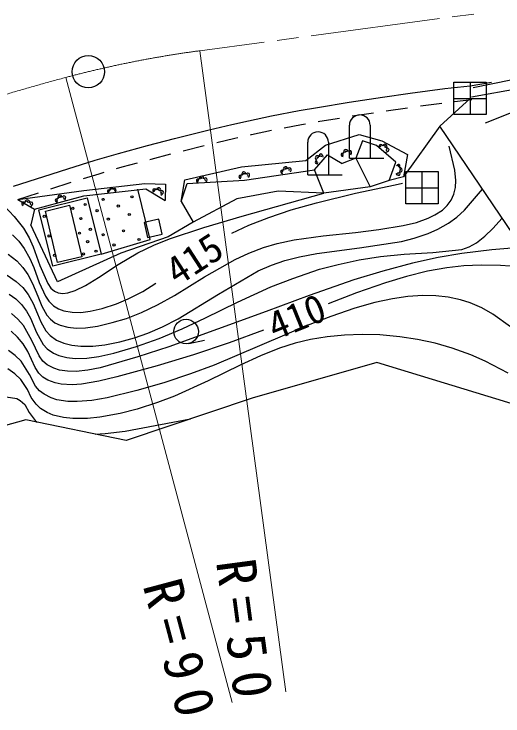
# Model space of a CAD drawing. Units: millimetres, scale not verified. Extents: x 40000 to 680000, y 20000 to 380000.
# Drawn here: x 261216 to 283893, y 287211 to 319767 of the extents above; entities that cross this region are included whole.
import ezdxf
from ezdxf.enums import TextEntityAlignment as Align

# ---------------------------------------------------------------- set-up
doc = ezdxf.new("R2010")
doc.units = ezdxf.units.MM
doc.header["$LTSCALE"] = 1000
doc.linetypes.add('CHAIN', pattern=[18.5, 12, -1.5, 3.5, -1.5])
for name, color, linetype, lineweight in [('M-BGD', 7, 'Continuous', 25), ('M-BMK', 2, 'CHAIN', 13), ('M-BMK-SRVR', 3, 'Continuous', 25), ('M-STR-HTXT', 7, 'Continuous', 13), ('M-STR-STRC', 7, 'Continuous', 25)]:
    doc.layers.add(name, color=color, linetype=linetype, lineweight=lineweight)
doc.styles.add('ＭＳ ゴシック', font='')
doc.styles.get('ＭＳ ゴシック').set_extended_font_data('MS Gothic')

msp = doc.modelspace()

# ---------------------------------------------------------------- linework, layer by layer
at = {"layer": 'M-BGD'}
for p, q in [((282434, 315925), (296110, 318423)), ((281619, 315106), (281619, 316606)), ((281619, 316606), (283119, 316606)), ((282369, 316606), (282369, 315106)), ((282375, 316444), (283361, 316612)), ((283119, 316606), (283119, 315106)), ((283076, 314722), (286882, 316247)), ((280961, 314570), (282369, 315856)), ((281619, 315856), (283119, 315856)), ((281652, 315707), (282449, 315798)), ((280065, 315502), (281056, 315634)), ((276899, 315039), (277888, 315188)), ((278481, 315278), (279471, 315421)), ((275402, 314797), (276306, 314943)), ((283119, 315106), (281619, 315106)), ((273746, 314494), (274553, 314649)), ((274553, 314649), (274728, 314680)), ((275319, 314783), (275402, 314797)), ((276773, 313088), (276773, 314608)), ((276773, 313088), (276773, 314608)), ((277733, 314608), (277733, 313088)), ((277733, 314608), (277733, 313088)), ((280961, 314570), (279275, 312224)), ((284950, 308682), (280961, 314570)), ((272179, 314172), (272226, 314183)), ((272226, 314183), (273157, 314378)), ((275663, 313681), (277219, 314184)), ((277219, 314184), (278274, 313884)), ((270620, 313810), (271457, 314008)), ((271457, 314008), (271593, 314039)), ((277383, 313890), (277065, 313078)), ((278028, 313669), (277383, 313890)), ((278274, 313884), (279459, 313256)), ((269067, 313425), (270037, 313667)), ((274752, 312973), (275663, 313681)), ((274835, 312302), (274835, 313822)), ((274835, 312302), (274835, 313822)), ((275795, 313822), (275795, 312302)), ((275795, 313822), (275795, 312302)), ((278926, 312899), (278028, 313669)), ((278154, 313676), (278146, 313632)), ((278146, 313632), (278168, 313578)), ((278179, 313708), (278154, 313676)), ((278227, 313722), (278179, 313708)), ((278202, 313640), (278200, 313604)), ((278228, 313658), (278202, 313640)), ((278281, 313693), (278227, 313722)), ((278266, 313641), (278228, 313658)), ((278322, 313649), (278281, 313693)), ((278351, 313703), (278322, 313649)), ((278419, 313727), (278351, 313703)), ((278406, 313661), (278374, 313635)), ((278430, 313643), (278406, 313661)), ((278479, 313707), (278419, 313727)), ((278448, 313617), (278430, 313643)), ((278432, 313579), (278448, 313617)), ((278514, 313655), (278479, 313707)), ((278480, 313543), (278520, 313613)), ((278514, 313555), (278480, 313543)), ((278520, 313613), (278514, 313655)), ((278574, 313534), (278514, 313555)), ((278610, 313482), (278574, 313534)), ((281654, 312529), (281405, 313637)), ((267573, 313039), (268486, 313276)), ((275156, 312546), (275753, 313233)), ((275264, 313188), (275211, 313155)), ((275306, 313192), (275264, 313188)), ((275375, 313149), (275306, 313192)), ((275387, 313243), (275364, 313184)), ((275440, 313276), (275387, 313243)), ((275499, 313254), (275440, 313276)), ((275533, 313200), (275499, 313254)), ((275554, 313131), (275533, 313200)), ((275753, 313233), (276439, 312835)), ((276406, 313300), (276385, 313255)), ((276385, 313255), (276392, 313216)), ((276392, 313216), (276420, 313180)), ((276463, 313321), (276406, 313300)), ((276455, 313259), (276451, 313227)), ((276451, 313227), (276477, 313202)), ((276493, 313276), (276455, 313259)), ((276524, 313323), (276463, 313321)), ((276531, 313446), (276503, 313380)), ((276503, 313380), (276524, 313323)), ((276586, 313478), (276531, 313446)), ((276572, 313393), (276569, 313352)), ((276601, 313399), (276572, 313393)), ((276648, 313469), (276586, 313478)), ((276632, 313395), (276601, 313399)), ((276650, 313358), (276632, 313395)), ((276684, 313446), (276648, 313469)), ((276709, 313369), (276684, 313446)), ((276723, 313402), (276709, 313369)), ((276778, 313434), (276723, 313402)), ((276783, 313353), (276746, 313336)), ((276840, 313425), (276778, 313434)), ((276799, 313326), (276783, 313353)), ((276785, 313292), (276799, 313326)), ((276836, 313241), (276863, 313308)), ((276872, 313370), (276840, 313425)), ((276863, 313308), (276872, 313370)), ((278469, 313363), (278537, 313387)), ((278474, 313435), (278508, 313447)), ((278518, 313477), (278480, 313493)), ((278508, 313447), (278518, 313477)), ((278537, 313387), (278590, 313422)), ((278590, 313422), (278610, 313482)), ((279459, 313256), (279275, 312224)), ((266234, 312674), (266939, 312866)), ((267518, 313024), (267573, 313039)), ((271764, 312676), (274752, 312973)), ((275216, 312956), (275185, 312904)), ((275185, 312904), (275197, 312855)), ((275211, 313155), (275188, 313096)), ((275188, 313096), (275209, 313027)), ((275209, 313027), (275262, 312996)), ((275262, 312996), (275216, 312956)), ((275267, 312940), (275249, 312903)), ((275249, 312903), (275266, 312876)), ((275273, 313104), (275253, 313081)), ((275253, 313081), (275278, 313048)), ((275266, 312876), (275302, 312872)), ((275299, 313121), (275273, 313104)), ((275337, 313103), (275299, 313121)), ((275364, 313184), (275375, 313149)), ((275442, 313184), (275425, 313147)), ((275472, 313173), (275442, 313184)), ((275482, 313138), (275472, 313173)), ((276420, 313180), (276474, 313160)), ((277065, 313078), (276439, 312835)), ((276773, 313088), (278373, 313088)), ((276773, 313088), (278373, 313088)), ((277065, 313078), (277728, 311753)), ((278621, 312050), (278926, 312899)), ((265976, 312599), (266234, 312674)), ((269138, 312072), (271764, 312676)), ((271904, 312055), (275156, 312546)), ((273733, 312656), (273703, 312590)), ((273703, 312590), (273723, 312532)), ((273789, 312685), (273733, 312656)), ((273772, 312601), (273769, 312560)), ((273802, 312606), (273772, 312601)), ((273851, 312675), (273789, 312685)), ((273833, 312601), (273802, 312606)), ((273850, 312563), (273833, 312601)), ((273886, 312650), (273851, 312675)), ((273909, 312573), (273886, 312650)), ((273924, 312606), (273909, 312573)), ((273980, 312636), (273924, 312606)), ((273983, 312555), (273945, 312539)), ((274042, 312626), (273980, 312636)), ((273998, 312527), (273983, 312555)), ((274072, 312570), (274042, 312626)), ((274062, 312507), (274072, 312570)), ((275588, 311454), (275156, 312546)), ((275197, 312855), (275228, 312830)), ((275228, 312830), (275272, 312820)), ((275272, 312820), (275327, 312839)), ((278994, 312778), (278957, 312732)), ((279036, 312792), (278994, 312778)), ((279028, 312733), (278996, 312717)), ((279056, 312719), (279028, 312733)), ((279076, 312787), (279036, 312792)), ((279061, 312678), (279056, 312719)), ((279111, 312752), (279076, 312787)), ((279095, 312633), (279113, 312691)), ((279156, 312635), (279095, 312633)), ((279147, 312566), (279109, 312581)), ((279113, 312691), (279111, 312752)), ((279143, 312536), (279147, 312566)), ((279210, 312587), (279156, 312635)), ((279222, 312525), (279210, 312587)), ((264443, 312140), (265162, 312360)), ((265162, 312360), (265400, 312430)), ((269860, 312228), (269819, 312169)), ((269920, 312247), (269860, 312228)), ((269980, 312226), (269920, 312247)), ((270009, 312196), (269980, 312226)), ((271673, 312276), (271649, 312232)), ((271649, 312232), (271654, 312193)), ((271731, 312294), (271673, 312276)), ((271720, 312232), (271714, 312201)), ((271758, 312247), (271720, 312232)), ((271792, 312292), (271731, 312294)), ((271806, 312415), (271774, 312350)), ((271774, 312350), (271792, 312292)), ((271863, 312443), (271806, 312415)), ((271844, 312360), (271839, 312319)), ((271873, 312364), (271844, 312360)), ((271925, 312431), (271863, 312443)), ((271904, 312358), (271873, 312364)), ((271920, 312320), (271904, 312358)), ((271958, 312406), (271925, 312431)), ((271979, 312328), (271958, 312406)), ((271995, 312360), (271979, 312328)), ((272052, 312388), (271995, 312360)), ((272052, 312307), (272014, 312292)), ((272051, 312246), (272066, 312279)), ((272114, 312376), (272052, 312388)), ((272066, 312279), (272052, 312307)), ((272098, 312192), (272130, 312257)), ((272142, 312319), (272114, 312376)), ((272130, 312257), (272142, 312319)), ((273605, 312513), (273582, 312468)), ((273582, 312468), (273588, 312429)), ((273588, 312429), (273614, 312393)), ((273662, 312532), (273605, 312513)), ((273614, 312393), (273669, 312371)), ((273652, 312470), (273647, 312439)), ((273647, 312439), (273672, 312412)), ((273690, 312486), (273652, 312470)), ((273723, 312532), (273662, 312532)), ((273983, 312494), (273998, 312527)), ((274032, 312442), (274062, 312507)), ((274835, 312302), (276435, 312302)), ((274835, 312302), (276435, 312302)), ((279275, 312224), (278621, 312050)), ((278918, 312364), (278973, 312316)), ((278973, 312316), (279029, 312289)), ((278983, 312396), (279010, 312372)), ((279010, 312372), (279041, 312378)), ((279029, 312289), (279092, 312301)), ((279041, 312378), (279037, 312419)), ((279107, 312420), (279080, 312443)), ((279080, 312443), (279161, 312443)), ((279088, 312503), (279129, 312507)), ((279092, 312301), (279119, 312357)), ((279119, 312357), (279107, 312420)), ((279129, 312507), (279143, 312536)), ((279161, 312443), (279195, 312468)), ((279195, 312468), (279222, 312525)), ((279384, 310961), (279384, 312461)), ((279384, 312461), (280884, 312461)), ((279384, 310961), (279384, 312461)), ((279384, 312461), (280884, 312461)), ((280134, 312461), (280134, 310961)), ((280134, 312461), (280134, 310961)), ((280884, 312461), (280884, 310961)), ((280884, 312461), (280884, 310961)), ((281702, 312054), (281654, 312529)), ((262918, 311656), (263870, 311963)), ((264453, 311588), (267286, 311914)), ((267286, 311914), (268234, 311870)), ((268975, 311076), (269138, 312072)), ((268975, 311076), (269248, 311902)), ((269248, 311902), (271904, 312055)), ((269677, 312071), (269676, 312031)), ((269676, 312031), (269696, 311991)), ((269708, 312111), (269677, 312071)), ((269696, 311991), (269745, 311960)), ((269768, 312120), (269708, 312111)), ((269747, 312060), (269736, 312030)), ((269736, 312030), (269756, 312000)), ((269787, 312069), (269747, 312060)), ((269828, 312109), (269768, 312120)), ((269819, 312169), (269828, 312109)), ((269889, 312168), (269878, 312128)), ((269919, 312167), (269889, 312168)), ((269948, 312157), (269919, 312167)), ((269958, 312117), (269948, 312157)), ((270018, 312116), (270009, 312196)), ((270038, 312145), (270018, 312116)), ((270099, 312164), (270038, 312145)), ((270087, 312084), (270047, 312075)), ((270076, 312025), (270097, 312054)), ((270097, 312054), (270087, 312084)), ((270158, 312143), (270099, 312164)), ((270115, 311964), (270156, 312023)), ((270156, 312023), (270177, 312083)), ((270177, 312083), (270158, 312143)), ((271654, 312193), (271679, 312156)), ((271679, 312156), (271733, 312133)), ((271714, 312201), (271738, 312174)), ((278621, 312050), (277728, 311753)), ((278887, 311850), (279232, 311922)), ((281687, 311714), (281702, 312054)), ((261397, 311160), (264453, 311588)), ((264446, 311332), (267326, 311666)), ((265572, 311591), (265551, 311556)), ((265618, 311605), (265572, 311591)), ((265639, 311567), (265608, 311555)), ((265667, 311602), (265618, 311605)), ((265679, 311700), (265653, 311649)), ((265653, 311649), (265667, 311602)), ((265725, 311722), (265679, 311700)), ((265709, 311656), (265705, 311623)), ((265733, 311658), (265709, 311656)), ((265775, 311712), (265725, 311722)), ((265757, 311653), (265733, 311658)), ((265769, 311623), (265757, 311653)), ((265801, 311691), (265775, 311712)), ((265817, 311628), (265801, 311691)), ((265830, 311654), (265817, 311628)), ((265876, 311675), (265830, 311654)), ((265875, 311611), (265844, 311599)), ((265873, 311562), (265886, 311588)), ((265886, 311588), (265875, 311611)), ((265925, 311665), (265876, 311675)), ((265910, 311518), (265937, 311570)), ((265947, 311619), (265925, 311665)), ((265937, 311570), (265947, 311619)), ((267533, 309312), (266963, 311639)), ((267326, 311666), (268219, 311126)), ((267669, 311639), (267653, 311602)), ((267653, 311602), (267655, 311558)), ((267713, 311663), (267669, 311639)), ((267729, 311602), (267708, 311578)), ((267708, 311578), (267714, 311543)), ((267772, 311648), (267713, 311663)), ((267770, 311595), (267729, 311602)), ((267823, 311615), (267772, 311648)), ((267838, 311674), (267823, 311615)), ((267898, 311713), (267838, 311674)), ((267902, 311646), (267877, 311613)), ((267961, 311707), (267898, 311713)), ((267929, 311634), (267902, 311646)), ((267953, 311613), (267929, 311634)), ((267946, 311572), (267953, 311613)), ((268008, 311665), (267961, 311707)), ((268001, 311548), (268024, 311625)), ((268031, 311567), (268001, 311548)), ((268024, 311625), (268008, 311665)), ((268094, 311561), (268031, 311567)), ((268141, 311519), (268094, 311561)), ((268234, 311870), (268219, 311126)), ((277728, 311753), (275588, 311454)), ((277046, 311456), (278887, 311850)), ((279384, 311711), (280884, 311711)), ((279384, 311711), (280884, 311711)), ((281614, 311406), (281687, 311714)), ((282115, 310675), (282942, 311646)), ((261397, 311160), (262347, 311470)), ((262158, 310723), (264446, 311332)), ((262364, 310684), (264606, 311246)), ((263266, 311328), (263242, 311260)), ((263242, 311260), (263266, 311204)), ((263319, 311362), (263266, 311328)), ((263339, 311284), (263310, 311277)), ((263310, 311277), (263310, 311236)), ((263383, 311357), (263319, 311362)), ((263370, 311282), (263339, 311284)), ((263390, 311245), (263370, 311282)), ((263419, 311335), (263383, 311357)), ((263448, 311260), (263419, 311335)), ((263460, 311294), (263448, 311260)), ((263514, 311328), (263460, 311294)), ((263523, 311248), (263487, 311228)), ((263577, 311323), (263514, 311328)), ((263540, 311221), (263523, 311248)), ((263611, 311270), (263577, 311323)), ((263606, 311207), (263611, 311270)), ((264606, 311246), (265261, 308629)), ((265551, 311556), (265555, 311525)), ((265555, 311525), (265575, 311495)), ((265575, 311495), (265618, 311476)), ((265608, 311555), (265603, 311530)), ((265603, 311530), (265622, 311508)), ((267655, 311558), (267689, 311510)), ((268053, 311492), (268012, 311499)), ((268019, 311441), (268050, 311461)), ((268032, 311370), (268093, 311409)), ((268050, 311461), (268053, 311492)), ((268093, 311409), (268135, 311456)), ((268135, 311456), (268141, 311519)), ((273471, 311552), (271546, 311198)), ((271793, 310390), (275588, 311454)), ((275588, 311454), (273471, 311552)), ((275240, 311017), (277046, 311456)), ((281486, 311132), (281614, 311406)), ((261397, 311160), (262158, 310723)), ((261583, 311004), (261578, 310964)), ((261578, 310964), (261592, 310922)), ((261618, 311039), (261583, 311004)), ((261592, 310922), (261638, 310885)), ((261679, 311041), (261618, 311039)), ((261651, 310984), (261637, 310956)), ((261637, 310956), (261653, 310924)), ((261692, 310989), (261651, 310984)), ((261737, 311023), (261679, 311041)), ((261783, 311138), (261735, 311084)), ((261735, 311084), (261737, 311023)), ((261845, 311150), (261783, 311138)), ((261805, 311075), (261789, 311037)), ((261834, 311071), (261805, 311075)), ((261863, 311057), (261834, 311071)), ((261902, 311122), (261845, 311150)), ((261867, 311016), (261863, 311057)), ((261927, 311089), (261902, 311122)), ((261927, 311008), (261927, 311089)), ((261951, 311035), (261927, 311008)), ((262013, 311047), (261951, 311035)), ((261992, 310969), (261951, 310964)), ((261974, 310911), (261998, 310938)), ((261998, 310938), (261992, 310969)), ((262069, 311019), (262013, 311047)), ((262054, 310900), (262081, 310957)), ((262081, 310957), (262069, 311019)), ((263150, 311175), (263130, 311129)), ((263130, 311129), (263140, 311090)), ((263140, 311090), (263169, 311056)), ((263206, 311199), (263150, 311175)), ((263169, 311056), (263225, 311039)), ((263201, 311136), (263198, 311105)), ((263198, 311105), (263225, 311080)), ((263237, 311156), (263201, 311136)), ((263266, 311204), (263206, 311199)), ((263528, 311187), (263540, 311221)), ((263581, 311139), (263606, 311207)), ((268975, 311076), (269526, 310120)), ((271546, 311198), (269526, 310120)), ((274069, 310681), (275240, 311017)), ((280884, 310961), (279384, 310961)), ((280884, 310961), (279384, 310961)), ((281308, 310890), (281486, 311132)), ((260759, 310873), (261224, 310376)), ((262158, 310723), (261994, 309996)), ((262006, 310846), (262054, 310900)), ((263019, 308067), (262364, 310684)), ((273027, 310331), (274069, 310681)), ((280739, 310451), (281082, 310678)), ((281082, 310678), (281308, 310890)), ((281759, 310350), (282115, 310675)), ((261224, 310376), (261655, 309829)), ((270014, 309861), (271793, 310390)), ((272112, 309971), (273027, 310331)), ((279878, 310106), (280420, 310297)), ((280420, 310297), (280739, 310451)), ((281370, 310068), (281759, 310350)), ((283424, 309820), (283857, 310295)), ((263231, 307353), (261994, 309996)), ((269526, 310120), (268369, 309440)), ((271318, 309607), (272112, 309971)), ((278142, 309767), (279269, 309954)), ((279269, 309954), (279878, 310106)), ((280870, 309785), (281370, 310068)), ((261655, 309829), (261924, 309381)), ((268419, 309335), (270014, 309861)), ((275550, 309480), (277048, 309640)), ((277048, 309640), (278142, 309767)), ((280428, 309590), (280870, 309785)), ((283056, 309460), (283424, 309820)), ((261148, 309524), (261431, 309233)), ((261924, 309381), (262110, 308970)), ((265261, 308629), (267533, 309312)), ((268369, 309440), (266173, 308676)), ((267701, 309045), (268419, 309335)), ((273423, 309121), (274215, 309289)), ((274215, 309289), (275550, 309480)), ((279193, 309223), (279777, 309370)), ((279777, 309370), (280428, 309590)), ((282665, 309154), (283056, 309460)), ((261431, 309233), (261683, 308899)), ((262110, 308970), (262420, 308108)), ((266961, 308687), (267701, 309045)), ((272784, 308935), (273423, 309121)), ((277245, 308917), (279193, 309223)), ((281993, 308842), (282329, 308964)), ((282329, 308964), (282665, 309154)), ((260945, 308631), (261340, 308316)), ((261683, 308899), (261949, 308431)), ((266173, 308676), (263231, 307353)), ((266045, 308149), (266961, 308687)), ((271468, 308385), (272103, 308678)), ((272103, 308678), (272784, 308935)), ((274459, 308513), (275265, 308664)), ((275265, 308664), (277245, 308917)), ((278210, 308515), (279316, 308632)), ((279316, 308632), (280645, 308709)), ((280645, 308709), (281993, 308842)), ((281983, 308665), (280889, 308476)), ((283379, 308830), (281983, 308665)), ((284773, 308944), (283379, 308830)), ((261340, 308316), (261620, 308018)), ((261949, 308431), (262127, 308017)), ((265261, 308629), (263019, 308067)), ((270044, 307571), (271468, 308385)), ((273162, 308124), (273780, 308338)), ((273780, 308338), (274459, 308513)), ((276242, 308158), (277219, 308361)), ((277219, 308361), (278210, 308515)), ((280889, 308476), (279701, 308213)), ((261620, 308018), (261862, 307682)), ((262127, 308017), (262385, 307308)), ((262420, 308108), (262783, 307264)), ((265126, 307541), (266045, 308149)), ((272543, 307851), (273162, 308124)), ((275377, 307927), (276242, 308158)), ((279701, 308213), (278327, 307847)), ((281282, 307997), (280393, 307837)), ((282076, 308089), (281282, 307997)), ((282887, 308127), (282076, 308089)), ((283784, 308111), (282887, 308127)), ((285182, 308002), (283784, 308111)), ((261862, 307682), (262075, 307275)), ((270701, 306781), (272543, 307851)), ((274149, 307507), (275377, 307927)), ((278327, 307847), (276974, 307432)), ((280393, 307837), (279412, 307598)), ((260900, 307649), (261321, 307362)), ((261321, 307362), (261619, 307085)), ((264526, 307174), (265126, 307541)), ((268655, 306711), (270044, 307571)), ((273129, 307107), (274149, 307507)), ((276974, 307432), (274908, 306719)), ((279412, 307598), (278439, 307307)), ((261619, 307085), (261871, 306765)), ((262075, 307275), (262312, 306683)), ((262385, 307308), (262670, 306676)), ((262783, 307264), (262930, 307060)), ((262930, 307060), (263099, 306912)), ((264056, 306944), (264526, 307174)), ((267182, 306903), (267792, 307280)), ((271578, 306400), (273129, 307107)), ((278439, 307307), (277096, 306835)), ((260985, 306773), (261293, 306556)), ((261871, 306765), (262104, 306336)), ((262312, 306683), (262504, 306211)), ((263099, 306912), (263257, 306840)), ((263257, 306840), (263472, 306810)), ((263472, 306810), (263710, 306836)), ((263710, 306836), (264056, 306944)), ((266517, 306556), (267182, 306903)), ((267876, 306278), (268655, 306711)), ((268832, 305631), (270701, 306781)), ((274908, 306719), (272912, 305977)), ((277096, 306835), (275780, 306320)), ((280183, 306708), (279478, 306662)), ((280776, 306698), (280183, 306708)), ((281357, 306635), (280776, 306698)), ((261293, 306556), (261566, 306296)), ((262670, 306676), (262823, 306452)), ((262823, 306452), (263054, 306227)), ((265970, 306325), (266517, 306556)), ((270104, 305672), (271578, 306400)), ((277943, 306384), (277019, 306126)), ((278764, 306560), (277943, 306384)), ((279478, 306662), (278764, 306560)), ((281922, 306516), (281357, 306635)), ((282379, 306370), (281922, 306516)), ((282912, 306134), (282379, 306370)), ((261566, 306296), (261801, 305991)), ((262104, 306336), (262301, 305856)), ((262504, 306211), (262735, 305804)), ((263054, 306227), (263277, 306091)), ((263277, 306091), (263530, 305997)), ((264751, 305982), (265309, 306107)), ((265309, 306107), (265970, 306325)), ((267132, 305925), (267876, 306278)), ((277019, 306126), (275903, 305746)), ((283424, 305841), (282912, 306134)), ((261392, 305621), (261094, 305880)), ((261801, 305991), (261983, 305664)), ((262301, 305856), (262457, 305485)), ((262735, 305804), (262908, 305608)), ((263530, 305997), (263907, 305933)), ((263907, 305933), (264318, 305931)), ((264318, 305931), (264751, 305982)), ((266427, 305652), (267132, 305925)), ((272912, 305977), (268401, 304337)), ((275903, 305746), (274819, 305324)), ((284249, 305262), (283424, 305841)), ((261652, 305323), (261392, 305621)), ((261983, 305664), (262265, 304999)), ((262457, 305485), (262692, 305076)), ((262908, 305608), (263115, 305451)), ((263115, 305451), (263351, 305335)), ((265081, 305297), (265769, 305455)), ((265769, 305455), (266427, 305652)), ((268098, 305254), (268832, 305631)), ((269010, 305159), (270104, 305672)), ((261379, 304787), (261083, 305066)), ((262038, 304629), (261652, 305323)), ((262692, 305076), (262890, 304857)), ((263351, 305335), (263707, 305240)), ((263707, 305240), (264101, 305204)), ((264101, 305204), (264524, 305219)), ((264524, 305219), (265081, 305297)), ((267417, 304961), (268098, 305254)), ((267941, 304713), (269010, 305159)), ((274819, 305324), (270495, 303488)), ((272784, 305110), (271194, 304518)), ((261635, 304475), (261379, 304787)), ((262265, 304999), (262567, 304444)), ((262890, 304857), (263183, 304648)), ((266126, 304565), (266798, 304745)), ((266798, 304745), (267417, 304961)), ((275744, 304800), (274965, 304668)), ((276544, 304879), (275744, 304800)), ((277358, 304908), (276544, 304879)), ((278180, 304886), (277358, 304908)), ((279109, 304801), (278180, 304886)), ((279929, 304673), (279109, 304801)), ((261852, 304119), (261635, 304475)), ((262376, 303908), (262038, 304629)), ((262567, 304444), (262751, 304244)), ((263183, 304648), (263523, 304500)), ((263523, 304500), (263903, 304407)), ((263903, 304407), (264315, 304363)), ((264863, 304369), (265433, 304431)), ((265433, 304431), (266126, 304565)), ((266892, 304344), (267941, 304713)), ((269318, 304484), (270051, 304645)), ((271194, 304518), (269541, 303959)), ((274255, 304496), (273528, 304265)), ((274965, 304668), (274255, 304496)), ((280741, 304496), (279929, 304673)), ((281536, 304271), (280741, 304496)), ((261274, 303937), (260956, 304157)), ((262023, 303743), (261852, 304119)), ((262751, 304244), (263042, 304040)), ((264315, 304363), (264863, 304369)), ((265848, 304035), (266892, 304344)), ((268401, 304337), (266954, 303865)), ((273528, 304265), (272649, 303918)), ((282404, 303960), (281536, 304271)), ((261550, 303670), (261274, 303937)), ((262558, 303673), (262376, 303908)), ((263042, 304040), (263291, 303931)), ((263291, 303931), (263657, 303837)), ((263657, 303837), (264056, 303796)), ((264056, 303796), (264591, 303810)), ((264591, 303810), (265154, 303885)), ((265154, 303885), (265848, 304035)), ((266954, 303865), (265212, 303356)), ((269541, 303959), (267856, 303450)), ((272649, 303918), (271700, 303483)), ((283063, 303674), (282404, 303960)), ((261931, 303053), (261550, 303670)), ((262191, 303380), (262023, 303743)), ((262756, 303503), (262558, 303673)), ((263062, 303338), (262756, 303503)), ((267856, 303450), (265978, 302939)), ((270495, 303488), (269407, 303074)), ((271700, 303483), (270223, 302757)), ((278049, 303600), (272259, 301948)), ((285129, 301436), (278049, 303600)), ((284129, 303116), (283063, 303674)), ((261248, 303083), (260923, 303306)), ((262366, 303113), (262191, 303380)), ((262557, 302928), (262366, 303113)), ((263319, 303257), (263062, 303338)), ((263695, 303200), (263319, 303257)), ((264101, 303194), (263695, 303200)), ((264643, 303247), (264101, 303194)), ((265212, 303356), (264643, 303247)), ((261529, 302814), (261248, 303083)), ((261834, 302353), (261529, 302814)), ((262213, 302506), (261931, 303053)), ((262779, 302785), (262557, 302928)), ((263117, 302655), (262779, 302785)), ((265978, 302939), (265154, 302738)), ((269407, 303074), (268159, 302656)), ((262394, 302297), (262213, 302506)), ((263397, 302599), (263117, 302655)), ((263908, 302573), (263397, 302599)), ((264346, 302603), (263908, 302573)), ((265154, 302738), (264346, 302603)), ((268159, 302656), (266911, 302304)), ((270223, 302757), (268659, 302046)), ((262017, 301975), (261834, 302353)), ((262606, 302129), (262394, 302297)), ((262932, 301963), (262606, 302129)), ((266911, 302304), (265531, 301973)), ((260276, 302097), (261338, 301932)), ((261338, 301932), (261504, 301846)), ((261504, 301846), (261709, 301664)), ((262240, 301667), (262017, 301975)), ((263206, 301877), (262932, 301963)), ((263706, 301801), (263206, 301877)), ((264139, 301792), (263706, 301801)), ((264824, 301850), (264139, 301792)), ((265531, 301973), (264824, 301850)), ((272259, 301948), (266409, 299980)), ((268659, 302046), (267870, 301743)), ((261709, 301664), (261913, 301292)), ((262444, 301479), (262240, 301667)), ((262760, 301282), (262444, 301479)), ((267870, 301743), (266928, 301443)), ((261913, 301292), (262199, 300916)), ((263026, 301170), (262760, 301282)), ((263515, 301048), (263026, 301170)), ((266143, 301243), (265203, 301067)), ((266928, 301443), (266143, 301243)), ((261770, 300953), (260713, 300650)), ((266409, 299980), (261770, 300953)), ((262199, 300916), (262283, 300845)), ((263940, 301002), (263515, 301048)), ((264617, 301006), (263940, 301002)), ((265203, 301067), (264617, 301006)), ((266366, 300427), (269400, 300986)), ((264979, 300280), (265448, 300311)), ((265448, 300311), (266366, 300427))]:
    msp.add_line(p, q, dxfattribs=at)
msp.add_lwpolyline([(261195, 311778), (262605, 312238), (263709, 312594), (264975, 312983), (266058, 313300), (267406, 313667), (268655, 313992), (270259, 314392), (271310, 314641), (272087, 314818), (273165, 315044), (274436, 315289), (275294, 315438), (276763, 315675), (278311, 315910), (279583, 316093), (281200, 316309), (282375, 316444)], dxfattribs=at)
for points in [[(262668, 310627), (263794, 310896), (264364, 308508), (263237, 308240)], [(267403, 309403), (268093, 309557), (267939, 310248), (267249, 310094)]]:
    msp.add_lwpolyline(points, close=True, dxfattribs=at)
for centre, radius in [((266685, 311291), 50), ((264515, 310933), 50), ((265349, 311169), 50), ((266052, 310861), 50), ((263946, 310755), 50), ((265068, 310645), 50), ((262620, 310383), 50), ((264315, 310280), 50), ((265590, 310257), 50), ((266561, 310470), 50), ((264252, 309605), 50), ((264755, 309782), 50), ((266292, 309710), 50), ((262842, 309475), 50), ((265353, 309530), 50), ((267015, 309313), 50), ((264629, 309212), 50), ((265854, 309058), 50), ((264437, 308640), 50), ((265018, 308768), 50), ((263104, 308576), 50), ((269196, 305040), 570)]:
    msp.add_circle(centre, radius, dxfattribs=at)
for centre in [(277253, 314608), (277253, 314608), (275315, 313822), (275315, 313822)]:
    msp.add_arc(centre, 480, 0, 180, dxfattribs=at)
at = {"layer": 'M-BMK'}
for p, q in [((281544, 319634), (282535, 319767)), ((275003, 318758), (280949, 319554)), ((269835, 318066), (272822, 318466)), ((273417, 318545), (274408, 318678))]:
    msp.add_line(p, q, dxfattribs=at)
for centre, radius, start, end in [((276477, 268486), 50022, 97.6297, 104.8958), ((286757, 229853), 90000, 104.89824, 117.13805)]:
    msp.add_arc(centre, radius, start, end, dxfattribs=at)
at = {"layer": 'M-BMK-SRVR'}
msp.add_circle((264659, 317092), 750, dxfattribs=at)
at = {"layer": 'M-STR-HTXT'}
for p, q in [((269835, 318066), (273818, 288331)), ((271331, 287836), (263618, 316827))]:
    msp.add_line(p, q, dxfattribs=at)
at = {"layer": 'M-STR-STRC'}
msp.add_line((284251, 316703), (282513, 316346), dxfattribs=at)

# ---------------------------------------------------------------- texts
at = {"layer": 'M-BGD', "style": 'ＭＳ ゴシック'}
for s, rotation, p in [('415', 33.009, (269573, 308413)), ('410', 22.109, (274321, 305732))]:
    msp.add_text(s, height=1320, rotation=rotation, dxfattribs=at).set_placement(p, align=Align.MIDDLE_CENTER)
at = {"layer": 'M-STR-HTXT', "char_height": 1833, "attachment_point": 7, "style": 'ＭＳ ゴシック'}
for s, insert, rotation in [('\\T1.4;R=50', (270553, 294370), 277.629), ('\\T1.4;R=90', (267148, 293270), 284.898)]:
    msp.add_mtext(s, dxfattribs=dict(at, insert=insert, rotation=rotation))

doc.saveas('drawing.dxf')
